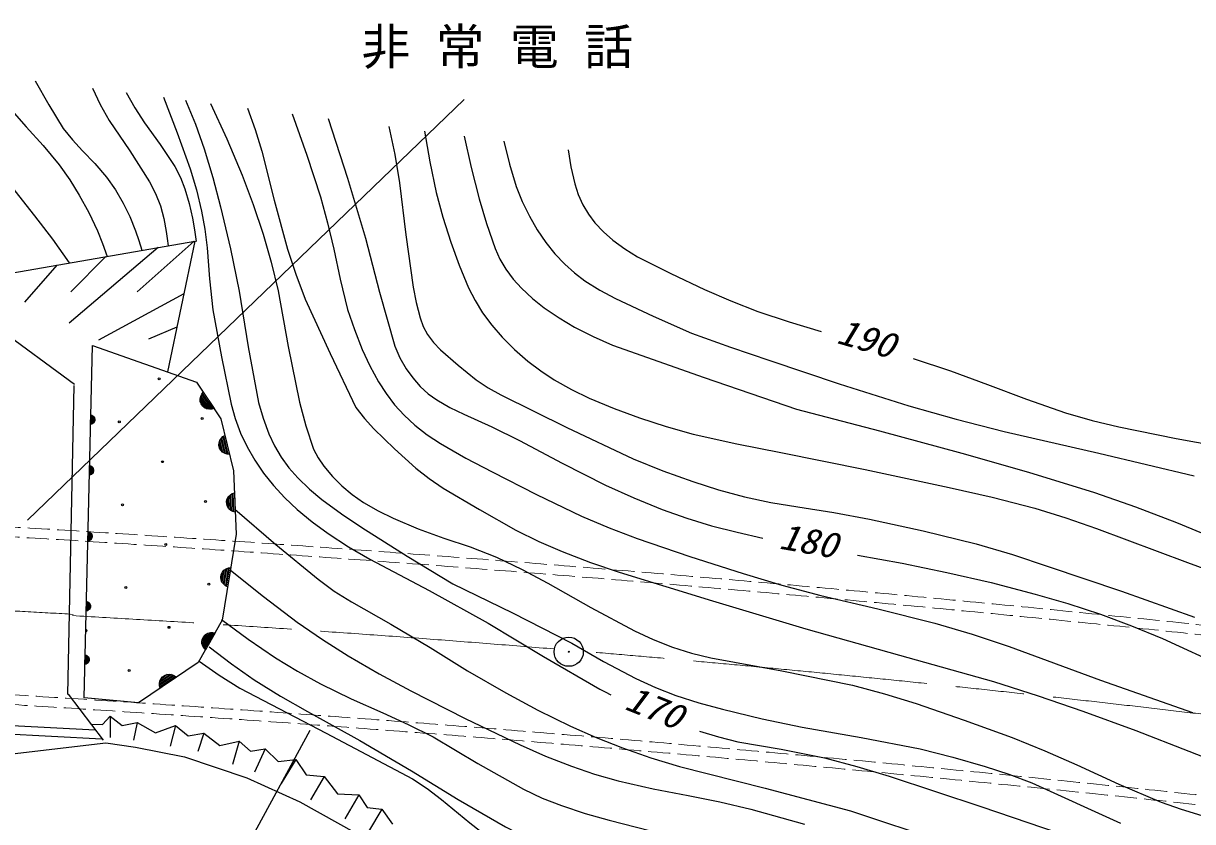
# Model space of a CAD drawing. Units: millimetres, scale not verified. Extents: x 40000 to 680000, y 20000 to 380000.
# Drawn here: x 239950 to 299802, y 291032 to 331896 of the extents above; entities that cross this region are included whole.
import ezdxf
from ezdxf.enums import TextEntityAlignment as Align

# ---------------------------------------------------------------- set-up
doc = ezdxf.new("R2010")
doc.units = ezdxf.units.MM
doc.header["$LTSCALE"] = 1000
doc.linetypes.add('CHAIN', pattern=[18.5, 12, -1.5, 3.5, -1.5])
doc.linetypes.add('USER1', pattern=[1.5, 1.125, -0.375])
for name, color, linetype, lineweight in [('M-BGD', 7, 'Continuous', 25), ('M-BMK', 2, 'CHAIN', 13), ('M-STR', 1, 'Continuous', 13)]:
    doc.layers.add(name, color=color, linetype=linetype, lineweight=lineweight)
doc.styles.add('ＭＳ ゴシック', font='')
doc.styles.get('ＭＳ ゴシック').set_extended_font_data('MS Gothic')

# ---------------------------------------------------------------- blocks, each defined once
blk = doc.blocks.new('BUHIN1')
at = {"color": 7, "linetype": 'Continuous', "lineweight": 25}
for radius in [746, 22.5]:
    blk.add_circle((0, 0), radius, dxfattribs=at)
blk = doc.blocks.new('BUHIN174')
at = {"color": 7, "linetype": 'Continuous', "lineweight": 25}
for p, q in [((-43, -213), (-214, 36)), ((-206, 80), (0, -220)), ((39, -223), (-193, 116)), ((-179, 150), (76, -221)), ((109, -213), (-160, 178)), ((-207, -30), (-101, -183))]:
    blk.add_line(p, q, dxfattribs=at)
blk.add_lwpolyline([(142, -206), (83, -222), (26, -226), (-47, -217), (-102, -189), (-151, -151), (-195, -87), (-213, -28), (-219, 34), (-202, 106), (-178, 158), (-142, 206)], close=True, dxfattribs=at)

msp = doc.modelspace()

# ---------------------------------------------------------------- linework, layer by layer
at = {"layer": 'M-BGD'}
for p, q in [((262512, 327999), (240160, 306465)), ((235665, 318483), (248720, 320747)), ((246856, 320423), (242286, 316545)), ((248685, 320741), (245769, 318151)), ((248720, 320747), (247323, 314051)), ((244169, 319958), (242384, 318151)), ((241665, 319523), (240013, 317632)), ((235799, 318398), (242562, 313418)), ((248159, 318058), (243793, 315680)), ((247801, 316341), (246362, 315730)), ((243064, 297369), (243483, 315401)), ((243483, 315401), (248806, 313530)), ((242535, 313364), (242217, 297535)), ((248806, 313530), (250064, 311659)), ((249344, 312169), (249007, 312671)), ((249020, 312539), (249228, 312230)), ((249024, 312758), (249430, 312154)), ((249509, 312148), (249050, 312830)), ((249080, 312898), (249582, 312151)), ((249648, 312166), (249118, 312954)), ((250064, 311659), (250709, 308982)), ((250301, 309876), (250108, 310675)), ((250159, 310729), (250370, 309854)), ((250437, 309844), (250214, 310768)), ((249978, 310413), (250066, 310050)), ((250153, 309953), (250012, 310541)), ((250058, 310617), (250228, 309910)), ((250709, 308982), (250838, 305756)), ((250473, 307054), (250449, 307659)), ((250509, 307724), (250538, 306997)), ((250603, 306949), (250570, 307771)), ((250630, 307814), (250666, 306914)), ((250730, 306892), (250692, 307841)), ((250391, 307539), (250406, 307167)), ((250838, 305756), (250128, 301337)), ((250142, 303789), (250083, 303421)), ((250127, 303297), (250223, 303895)), ((250294, 303946), (250179, 303228)), ((250233, 303169), (250363, 303981)), ((250431, 304011), (250288, 303122)), ((250346, 303087), (250497, 304025)), ((250128, 301337), (248902, 299176)), ((249094, 300147), (249393, 300673)), ((249280, 300602), (249097, 300278)), ((249478, 300697), (249119, 300064)), ((249149, 299990), (249555, 300705)), ((249629, 300709), (249185, 299926)), ((249227, 299874), (249695, 300700)), ((248902, 299176), (245838, 297111)), ((246923, 298068), (247606, 298528)), ((247674, 298498), (246927, 297996)), ((247533, 298555), (246930, 298148)), ((246941, 297930), (247729, 298461)), ((246945, 298233), (247447, 298571)), ((247314, 298558), (247005, 298350)), ((242237, 297556), (244026, 295201)), ((245838, 297111), (243064, 297369)), ((244000, 295998), (244386, 296434)), ((244386, 296434), (245005, 295949)), ((244386, 296434), (244398, 295338)), ((239372, 295946), (243627, 295726)), ((243419, 296014), (244000, 295998)), ((245005, 295949), (245773, 296111)), ((245773, 296111), (245592, 295209)), ((254607, 295698), (245748, 279343)), ((245773, 296111), (246720, 295571)), ((246720, 295571), (247741, 295950)), ((247741, 295950), (247462, 294887)), ((247741, 295950), (248377, 295418)), ((238802, 294436), (244177, 295069)), ((238809, 295541), (243970, 295274)), ((244177, 295069), (245695, 294847)), ((248377, 295418), (249193, 295563)), ((249193, 295563), (248882, 294629)), ((249193, 295563), (249998, 294932)), ((249998, 294932), (250999, 295143)), ((250999, 295143), (250656, 293951)), ((250999, 295143), (251570, 294641)), ((245695, 294847), (248193, 294341)), ((251570, 294641), (252322, 294756)), ((252322, 294756), (251785, 293564)), ((252322, 294756), (252984, 294113)), ((248193, 294341), (251387, 293266)), ((252984, 294113), (253902, 294208)), ((253902, 294208), (253140, 292984)), ((253902, 294208), (254425, 293434)), ((254425, 293434), (255354, 293337)), ((255354, 293337), (254656, 292145)), ((255354, 293337), (256023, 292455)), ((251387, 293266), (254104, 292051)), ((256023, 292455), (257128, 292402)), ((257128, 292402), (256398, 291177)), ((257128, 292402), (257542, 291758)), ((254104, 292051), (257962, 289901)), ((257542, 291758), (258301, 291661)), ((258301, 291661), (257624, 290532)), ((258301, 291661), (258847, 290895))]:
    msp.add_line(p, q, dxfattribs=at)
for points in [[(242313, 319636), (241453, 320853), (240533, 322050), (239527, 323332), (238570, 324649), (237741, 325899), (236962, 327180), (236548, 327965), (236189, 328775), (236035, 329165), (235883, 329566)], [(238219, 329264), (238546, 328621), (238924, 328013), (239481, 327296), (240095, 326606), (240960, 325648), (241780, 324648), (242320, 323894), (242811, 323104), (243302, 322209), (243743, 321279), (243999, 320629), (244233, 319969)], [(240557, 328961), (241246, 327725), (241989, 326517), (242460, 325927), (242977, 325375), (243616, 324715), (244210, 324015), (244663, 323371), (245065, 322692), (245406, 322004), (245696, 321283), (245863, 320782), (246018, 320278)], [(243486, 328582), (243882, 327745), (244336, 326927), (245397, 325377), (246413, 323784), (246717, 323185), (246965, 322563), (247142, 321912), (247261, 321246), (247311, 320879), (247356, 320510)], [(245206, 328359), (245648, 327571), (246143, 326812), (246948, 325704), (247703, 324562), (247987, 324014), (248220, 323430), (248442, 322681), (248605, 321918), (248703, 321329), (248792, 320728)], [(247119, 328112), (247827, 326300), (248484, 324452), (248809, 323378), (249075, 322290), (249242, 321357), (249351, 320407), (249471, 318823), (249652, 317237), (250084, 314826), (250579, 312411), (250795, 311662), (251071, 310924), (251406, 310221), (251795, 309544), (252250, 308875), (252759, 308234), (253341, 307602), (253967, 307011), (254737, 306372), (255544, 305780), (256596, 305103), (257687, 304473), (260724, 302866), (263743, 301199), (266579, 299480), (269452, 297810), (269729, 297671), (270015, 297529)], [(248244, 327966), (248754, 326735), (249213, 325469), (249655, 324004), (250043, 322511), (250549, 320350), (250996, 318180), (251460, 315330), (251985, 312493), (252224, 311679), (252521, 310882), (252809, 310267), (253151, 309681), (253545, 309141), (253994, 308629), (254592, 308050), (255231, 307516), (256230, 306783), (257271, 306095), (259591, 304619), (261934, 303200), (264989, 301714), (268026, 300168), (269646, 299234), (271295, 298353), (272306, 297893), (273340, 297489), (274527, 297107), (275732, 296782), (277765, 296300), (279819, 295875), (282841, 295343), (285858, 294751), (287524, 294335), (289186, 293859), (290393, 293465), (291578, 293014), (296110, 290949)], [(249524, 327801), (250366, 325981), (251156, 324129), (251714, 322626), (252217, 321101), (252632, 319664), (252991, 318200), (253508, 315351), (254085, 312509), (254415, 311301), (254805, 310102), (255039, 309652), (255332, 309223), (255770, 308700), (256252, 308219), (256787, 307770), (257359, 307369), (258104, 306937), (258876, 306559), (260160, 306027), (261471, 305549), (262825, 305093), (264165, 304578), (265487, 303940), (266792, 303243), (269000, 301990), (271236, 300791), (272190, 300353), (273178, 299967), (274148, 299659), (275134, 299409), (278773, 298746), (282394, 298024), (284024, 297578), (285648, 297072), (288115, 296229), (290563, 295330), (292231, 294661), (293876, 293936), (296022, 292954), (298193, 292026), (299218, 291661), (300269, 291350)], [(251421, 327555), (251818, 326468), (252161, 325351), (252789, 322838), (253477, 320336), (253897, 319055), (254379, 317785), (255649, 314994), (256973, 312236), (257409, 311670), (257896, 311137), (258948, 310113), (260040, 309134), (260719, 308599), (261446, 308106), (263292, 307003), (265163, 305955), (266336, 305378), (267536, 304855), (268981, 304299), (270455, 303797), (275219, 302331), (280005, 300902), (284800, 299546), (289609, 298201), (291904, 297474), (294189, 296688), (296901, 295692), (299601, 294637), (301740, 293805)], [(253706, 327259), (254455, 325152), (255151, 323012), (255522, 321683), (255835, 320341), (256162, 318796), (256549, 317256), (256896, 316224), (257300, 315208), (257684, 314367), (258126, 313546), (258516, 312941), (258953, 312371), (259447, 311835), (259990, 311334), (260627, 310837), (261298, 310388), (262598, 309645), (263941, 308947), (266220, 307775), (268515, 306663), (269929, 306064), (271369, 305521), (274068, 304600), (276794, 303734), (278774, 303137), (280770, 302600), (283689, 301927), (286605, 301192), (288512, 300622), (290410, 299991), (295095, 298278), (299803, 296612)], [(255553, 327020), (256541, 323965), (257471, 320893), (258186, 318131), (258963, 315372), (259227, 314782), (259547, 314218), (259882, 313743), (260266, 313306), (260670, 312939), (261111, 312620), (261783, 312233), (262501, 311890), (263933, 311247), (265338, 310551), (267532, 309375), (269756, 308252), (271194, 307601), (272654, 307007), (273905, 306564), (275176, 306179), (276482, 305842), (277805, 305546)], [(258653, 326619), (258957, 325182), (259202, 323735), (259525, 321067), (259909, 318398), (260053, 317605), (260258, 316820), (260423, 316379), (260642, 315968), (260946, 315565), (261308, 315189), (262201, 314397), (263129, 313656), (263737, 313246), (264389, 312880), (267768, 311215), (271172, 309606), (272684, 308997), (274227, 308441), (275529, 308022), (276857, 307659), (278212, 307373), (279591, 307145), (281436, 306858), (283270, 306512), (286002, 305915), (288721, 305260), (290577, 304708), (292416, 304098), (296161, 302826), (299893, 301493)], [(260488, 326382), (260759, 324804), (261088, 323241), (261429, 321969), (261831, 320702), (262259, 319516), (262742, 318354), (263070, 317706), (263451, 317086), (263930, 316445), (264463, 315832), (265093, 315199), (265771, 314604), (266430, 314101), (267124, 313646), (268006, 313154), (268916, 312715), (270191, 312181), (271496, 311700), (272853, 311257), (274235, 310871), (276476, 310370), (278728, 309928), (283038, 309061), (287333, 308135), (289535, 307638), (291721, 307083), (293304, 306592), (294878, 306040), (299548, 304294), (304239, 302582)], [(262517, 326119), (262868, 324514), (263279, 322920), (263659, 321644), (264099, 320375), (264347, 319831), (264652, 319309), (265025, 318806), (265448, 318337), (266010, 317815), (266613, 317337), (267369, 316820), (268162, 316350), (269121, 315859), (270105, 315423), (274806, 313762), (279531, 312146), (283771, 311046), (287992, 309887), (291395, 308914), (294780, 307884), (296883, 307143), (298972, 306344), (301737, 305197)], [(264538, 325858), (264831, 324696), (265183, 323552), (265487, 322780), (265850, 322021), (266244, 321335), (266696, 320671), (267154, 320100), (267662, 319562), (268161, 319118), (268697, 318721), (269459, 318247), (270263, 317818), (272195, 316901), (274146, 316042), (276140, 315315), (278166, 314641), (281711, 313449), (285271, 312315), (287696, 311634), (290147, 311009), (295008, 309890), (299873, 308738)], [(267845, 325430), (267977, 324555), (268171, 323683), (268352, 323130), (268589, 322602), (268870, 322131), (269209, 321685), (269642, 321222), (270116, 320802), (270732, 320353), (271388, 319951), (273085, 319088), (274817, 318274), (276163, 317685), (277539, 317148), (279149, 316614), (280788, 316126)], [(285503, 314736), (287413, 314102), (289310, 313410), (291293, 312658), (293303, 311961), (294654, 311570), (296031, 311235), (298953, 310647), (301894, 310117)], [(250771, 307021), (252878, 305211), (255035, 303440), (255867, 302838), (256739, 302281), (258766, 301144), (260773, 299947), (262689, 298757), (264638, 297617), (266280, 296744), (267959, 295919), (269274, 295332), (270611, 294802), (272067, 294301), (273542, 293856), (277918, 292752), (282281, 291589), (287017, 290011), (291743, 288383), (295190, 287170), (298669, 286010), (300192, 285547)], [(282642, 304674), (284938, 304264), (287227, 303793), (289485, 303267), (291740, 302680), (293420, 302191), (295082, 301645), (296676, 301055), (298258, 300406), (301446, 298941)], [(250549, 303908), (252242, 302553), (253971, 301246), (255254, 300362), (256580, 299521), (258160, 298597), (259778, 297722), (262561, 296313), (265372, 294958), (266671, 294386), (268003, 293866), (269188, 293465), (270398, 293118), (272181, 292717), (273988, 292372), (275594, 292048), (277186, 291666), (279939, 290906)], [(250092, 301371), (251451, 300371), (252852, 299416), (253988, 298729), (255164, 298089), (256736, 297317), (258344, 296595), (259648, 296008), (260923, 295367), (263214, 294006), (265549, 292688), (266507, 292241), (267488, 291849), (268701, 291448), (269935, 291104), (272739, 290385), (275518, 289610), (280305, 288222), (285105, 286839), (289886, 285434), (294675, 284023), (296610, 283452), (298527, 282823), (299964, 282363)], [(249468, 299977), (250602, 299105), (251769, 298284), (253119, 297452), (254502, 296670), (257172, 295178), (259810, 293636), (262202, 292171), (264624, 290759), (266282, 289918), (267967, 289129), (268927, 288732), (269915, 288389), (271050, 288080), (272202, 287828), (275047, 287298), (277875, 286709), (280100, 286178), (282311, 285588), (286441, 284441), (290552, 283237), (291517, 282940), (292490, 282638)], [(248943, 299246), (249970, 298534), (251036, 297867), (255445, 295554), (259864, 293217), (260622, 292719), (261354, 292165), (262805, 290963), (264296, 289806), (264953, 289355), (265632, 288933)], [(274566, 295671), (275533, 295368), (276520, 295124), (278737, 294737), (280951, 294290), (282613, 293854), (284269, 293358), (289004, 291792), (293730, 290183), (297681, 288894), (301659, 287660)]]:
    msp.add_lwpolyline(points, dxfattribs=at)
for points in [[(249714, 312180), (249596, 312149), (249483, 312142), (249337, 312162), (249226, 312219), (249129, 312296), (249043, 312425), (249008, 312543), (248997, 312668), (249034, 312810), (249081, 312914), (249156, 313010)], [(250503, 309834), (250382, 309846), (250274, 309879), (250144, 309948), (250060, 310041), (249996, 310147), (249960, 310297), (249969, 310420), (250001, 310541), (250085, 310662), (250166, 310743), (250269, 310807)], [(250793, 306869), (250677, 306905), (250577, 306958), (250463, 307051), (250399, 307159), (250357, 307275), (250351, 307430), (250383, 307548), (250439, 307661), (250545, 307763), (250640, 307826), (250753, 307869)], [(250404, 303053), (250297, 303110), (250209, 303183), (250116, 303296), (250075, 303415), (250056, 303537), (250081, 303690), (250136, 303800), (250213, 303899), (250337, 303978), (250443, 304021), (250562, 304040)], [(249269, 299821), (249188, 299913), (249132, 300011), (249084, 300150), (249086, 300275), (249112, 300396), (249188, 300531), (249279, 300615), (249385, 300681), (249529, 300711), (249643, 300715), (249762, 300691)], [(246956, 297864), (246924, 297982), (246918, 298095), (246937, 298240), (246995, 298352), (247071, 298448), (247200, 298535), (247318, 298569), (247443, 298581), (247585, 298544), (247690, 298497), (247785, 298423)]]:
    msp.add_lwpolyline(points, close=True, dxfattribs=at)
for centre in [(246896, 313697), (244861, 311493), (249100, 311662), (247066, 309458), (245031, 307254), (249270, 307423), (247235, 305219), (245200, 303014), (249440, 303184), (247405, 300979), (245370, 298775)]:
    msp.add_circle(centre, 49.7, dxfattribs=at)
msp.add_arc((243165, 300810), 49.7, 242.9389, 114.39632, dxfattribs=at)
at = {"layer": 'M-BMK'}
for centre, radius, start, end in [((224489, 5783), 296408, 86.51691, 100.77527), ((190962, -623512), 926520, 85.28443, 86.81377), ((190962, -623512), 926520, 82.95635, 85.19225)]:
    msp.add_arc(centre, radius, start, end, dxfattribs=at)
at = {"layer": 'M-STR', "linetype": 'USER1'}
for centre, radius, start, end in [((158762, -1044378), 1352896, 83.51635, 86.74734), ((158762, -1044378), 1352396, 83.51635, 86.74734), ((158940, -1017391), 1317373, 83.33163, 86.67949), ((158940, -1017391), 1316873, 83.33163, 86.67949)]:
    msp.add_arc(centre, radius, start, end, dxfattribs=at)

# ---------------------------------------------------------------- block references
at = {"layer": 'M-BGD', "rotation": 144.19029}
for name, p in [('BUHIN174', (243395, 311609)), ('BUHIN174', (243335, 309013)), ('BUHIN174', (243256, 305629)), ('BUHIN174', (243173, 302060)), ('BUHIN1', (267866, 299728)), ('BUHIN174', (243109, 299324))]:
    msp.add_blockref(name, p, dxfattribs=at)

# ---------------------------------------------------------------- texts
at = {"layer": 'M-BGD', "style": 'ＭＳ ゴシック', "oblique": 15, "width": 1.1}
for s, rotation, p in [('190', 343.8, (281397, 315171)), ('180', 350, (278508, 304627)), ('170', 338.1, (270500, 296451))]:
    msp.add_text(s, height=1320, rotation=rotation, dxfattribs=at).set_placement(p, align=Align.BOTTOM_LEFT)
at = {"layer": 'M-BGD', "insert": (257253, 329566), "char_height": 1833, "attachment_point": 7, "style": 'ＭＳ ゴシック'}
msp.add_mtext('\\T1.52;非常電話\u3000\u3000', dxfattribs=at)

doc.saveas('drawing.dxf')
